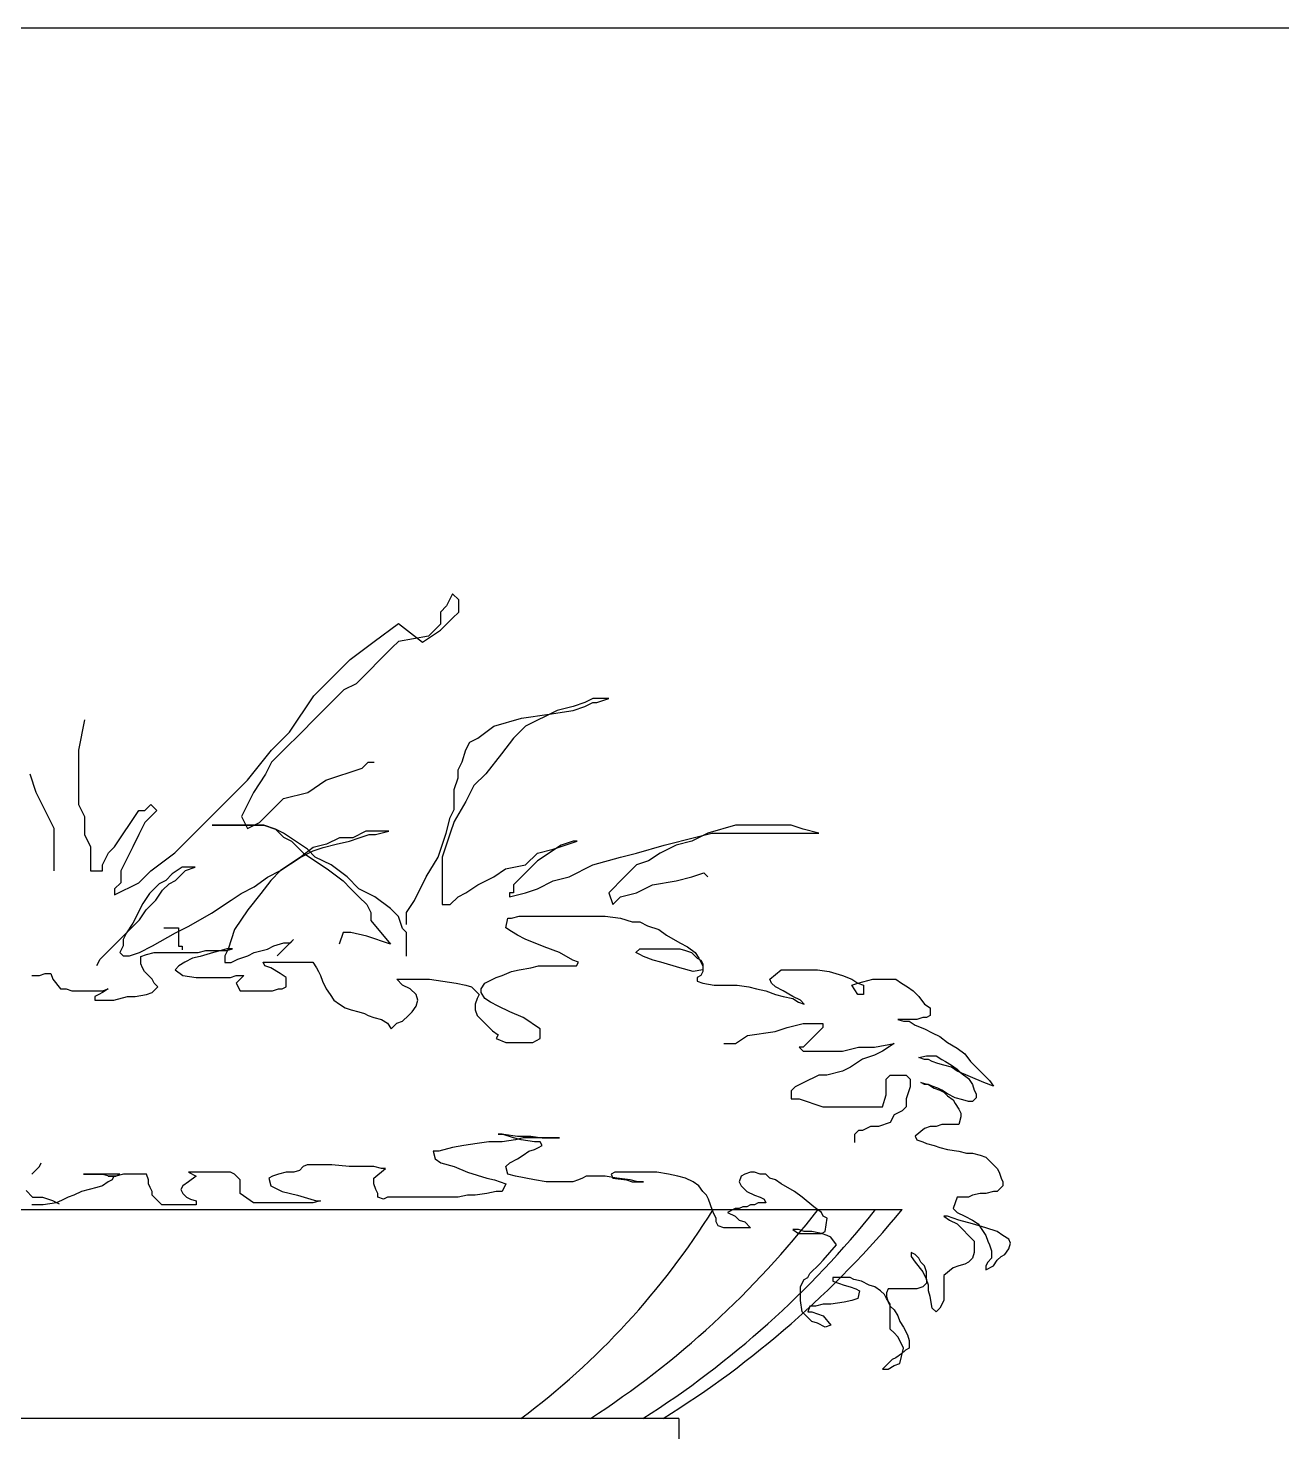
# Model space of a CAD drawing. Header units: millimetres. Extents: x 0 to 25200, y 0 to 17820.
# Drawn here: x 21456.7 to 21807.4, y 9597.4 to 9990 of the extents above; entities that cross this region are included whole.
import ezdxf

# ---------------------------------------------------------------- set-up
doc = ezdxf.new("R2010")
doc.units = ezdxf.units.MM
doc.header["$LTSCALE"] = 100
doc.header["$MEASUREMENT"] = 0
doc.layers.add('CO-TREE', color=251, linetype='Continuous')
doc.layers.add('TB-FORM', color=7, linetype='Continuous')

# ---------------------------------------------------------------- blocks, each defined once
blk = doc.blocks.new('T-315')
at = {"layer": 'CO-TREE'}
for p, q in [((85.05, 518.83), (83.36, 517.14)), ((86.74, 522.21), (85.05, 518.83)), ((88.43, 520.52), (86.74, 522.21)), ((88.43, 517.14), (88.43, 520.52)), ((83.36, 517.14), (83.36, 513.77)), ((83.36, 512.08), (86.74, 515.46)), ((86.74, 515.46), (88.43, 517.14)), ((64.79, 508.88), (71.55, 513.94)), ((71.55, 513.94), (78.3, 508.71)), ((78.3, 508.71), (83.36, 512.08)), ((81.68, 512.08), (79.99, 510.39)), ((83.36, 513.77), (81.68, 512.08)), ((58.04, 503.82), (64.79, 508.88)), ((69.86, 507.19), (66.48, 503.82)), ((71.55, 508.88), (69.86, 507.19)), ((79.99, 510.39), (71.55, 508.88)), ((52.97, 498.75), (58.04, 503.82)), ((66.48, 503.82), (63.1, 500.44)), ((47.91, 493.69), (52.97, 498.75)), ((63.1, 500.44), (59.73, 497.07)), ((56.35, 495.38), (51.28, 490.31)), ((59.73, 497.07), (56.35, 495.38)), ((41.15, 483.56), (47.91, 493.69)), ((123.75, 491.85), (120.42, 490.74)), ((125.96, 492.96), (123.75, 491.85)), ((123.75, 490.74), (125.96, 491.85)), ((130.4, 492.96), (125.96, 492.96)), ((125.96, 491.85), (127.07, 491.85)), ((127.07, 491.85), (130.4, 492.96)), ((-16.25, 486.94), (-17.94, 478.5)), ((47.91, 486.94), (44.53, 483.56)), ((51.28, 490.31), (47.91, 486.94)), ((98.23, 485.2), (106, 487.42)), ((106, 487.42), (113.76, 488.53)), ((115.98, 489.63), (107.11, 485.2)), ((113.76, 488.53), (120.42, 489.63)), ((120.42, 490.74), (115.98, 489.63)), ((120.42, 489.63), (123.75, 490.74)), ((36.09, 478.5), (41.15, 483.56)), ((44.53, 483.56), (39.46, 478.5)), ((93.8, 481.87), (98.23, 485.2)), ((107.11, 485.2), (103.78, 481.87)), ((90.47, 478.55), (91.58, 480.76)), ((91.58, 480.76), (93.8, 481.87)), ((103.78, 481.87), (100.45, 477.44)), ((-17.94, 478.5), (-17.94, 463.31)), ((29.33, 470.06), (36.09, 478.5)), ((36.09, 475.12), (34.4, 471.75)), ((39.46, 478.5), (36.09, 475.12)), ((61.41, 473.44), (63.1, 475.12)), ((63.1, 475.12), (64.79, 475.12)), ((88.25, 473), (89.36, 475.22)), ((89.36, 475.22), (90.47, 478.55)), ((100.45, 477.44), (96.02, 471.89)), ((-29.76, 466.69), (-31.45, 471.75)), ((34.4, 471.75), (31.02, 466.69)), ((51.28, 470.06), (61.41, 473.44)), ((88.25, 470.79), (88.25, 473)), ((96.02, 471.89), (92.69, 468.57)), ((24.27, 465), (29.33, 470.06)), ((46.22, 466.69), (51.28, 470.06)), ((87.14, 467.46), (88.25, 470.79)), ((87.14, 461.92), (87.14, 467.46)), ((92.69, 468.57), (90.47, 464.13)), ((-28.07, 463.31), (-29.76, 466.69)), ((15.83, 456.56), (24.27, 465)), ((31.02, 466.69), (29.33, 463.31)), ((36.09, 461.62), (39.46, 465)), ((39.46, 465), (46.22, 466.69)), ((90.47, 464.13), (87.14, 458.59)), ((-24.7, 456.56), (-28.07, 463.31)), ((-17.94, 463.31), (-16.25, 459.94)), ((-16.25, 459.94), (-16.25, 454.87)), ((-7.81, 451.5), (-1.06, 461.62)), ((-1.06, 461.62), (0.63, 461.62)), ((0.63, 461.62), (2.32, 463.31)), ((4.01, 461.62), (0.63, 458.25)), ((2.32, 463.31), (4.01, 461.62)), ((29.33, 463.31), (27.65, 459.94)), ((27.65, 459.94), (29.33, 456.56)), ((32.71, 458.25), (36.09, 461.62)), ((84.92, 455.26), (86.03, 459.7)), ((86.03, 459.7), (87.14, 461.92)), ((-24.7, 444.75), (-24.7, 456.56)), ((0.63, 458.25), (-1.06, 454.87)), ((9.07, 449.81), (15.83, 456.56)), ((33.9, 457.48), (19.48, 457.48)), ((19.48, 457.48), (33.9, 457.48)), ((29.33, 456.56), (32.71, 458.25)), ((37.23, 456.37), (33.9, 457.48)), ((33.9, 457.48), (37.23, 456.37)), ((39.45, 455.26), (37.23, 456.37)), ((37.23, 456.37), (39.45, 454.15)), ((62.45, 455.83), (58.78, 453.99)), ((68.87, 455.83), (62.45, 455.83)), ((65.2, 454.91), (68.87, 455.83)), ((87.14, 458.59), (86.03, 455.26)), ((165.9, 457.48), (158.13, 455.26)), ((181.42, 457.48), (165.9, 457.48)), ((184.75, 456.37), (181.42, 457.48)), ((189.19, 455.26), (184.75, 456.37)), ((-16.25, 454.87), (-14.57, 451.5)), ((-1.06, 454.87), (-2.75, 451.5)), ((42.77, 453.05), (39.45, 455.26)), ((39.45, 454.15), (41.67, 453.05)), ((41.67, 453.05), (44.99, 449.72)), ((46.1, 450.83), (42.77, 453.05)), ((51.44, 452.16), (47.77, 451.24)), ((50.52, 451.24), (54.19, 452.16)), ((55.11, 453.99), (51.44, 452.16)), ((54.19, 452.16), (57.86, 453.08)), ((58.78, 453.99), (55.11, 453.99)), ((57.86, 453.08), (60.61, 453.99)), ((60.61, 453.99), (63.37, 454.91)), ((63.37, 454.91), (65.2, 454.91)), ((82.71, 448.61), (83.81, 451.94)), ((83.81, 451.94), (84.92, 455.26)), ((84.92, 451.94), (83.81, 448.61)), ((86.03, 455.26), (84.92, 451.94)), ((117.09, 451.94), (110.44, 447.5)), ((114.87, 450.83), (121.53, 453.05)), ((120.42, 453.05), (117.09, 451.94)), ((121.53, 453.05), (120.42, 453.05)), ((138.17, 449.72), (145.93, 451.94)), ((149.26, 451.94), (144.82, 449.72)), ((145.93, 451.94), (154.8, 454.15)), ((153.69, 453.05), (149.26, 451.94)), ((158.13, 455.26), (153.69, 453.05)), ((154.8, 454.15), (159.24, 455.26)), ((159.24, 455.26), (189.19, 455.26)), ((-14.57, 451.5), (-14.57, 444.75)), ((-11.19, 446.43), (-9.5, 449.81)), ((-9.5, 449.81), (-7.81, 451.5)), ((-2.75, 451.5), (-6.12, 444.75)), ((2.32, 444.75), (9.07, 449.81)), ((41.35, 446.66), (44.1, 448.49)), ((44.1, 448.49), (41.35, 446.66)), ((47.77, 451.24), (44.1, 448.49)), ((44.1, 448.49), (47.77, 450.32)), ((44.99, 449.72), (51.65, 445.28)), ((48.32, 448.61), (46.1, 450.83)), ((47.77, 450.32), (50.52, 451.24)), ((52.76, 446.39), (48.32, 448.61)), ((79.38, 443.07), (82.71, 448.61)), ((83.81, 448.61), (83.81, 435.31)), ((107.11, 446.39), (110.44, 449.72)), ((110.44, 449.72), (114.87, 450.83)), ((125.96, 446.39), (133.73, 448.61)), ((133.73, 448.61), (138.17, 449.72)), ((144.82, 449.72), (141.49, 447.5)), ((-14.57, 444.75), (-11.19, 444.75)), ((-11.19, 444.75), (-11.19, 446.43)), ((-6.12, 444.75), (-6.12, 441.37)), ((-1.06, 441.37), (2.32, 444.75)), ((8.32, 443.9), (6.48, 442.07)), ((11.07, 445.74), (8.32, 443.9)), ((10.15, 442.99), (11.99, 444.82)), ((14.74, 445.74), (11.07, 445.74)), ((11.99, 444.82), (14.74, 445.74)), ((34.93, 442.99), (38.6, 444.82)), ((38.6, 444.82), (35.84, 442.07)), ((38.6, 444.82), (41.35, 446.66)), ((41.35, 446.66), (38.6, 444.82)), ((51.65, 445.28), (56.08, 441.96)), ((57.19, 443.07), (52.76, 446.39)), ((98.23, 443.07), (101.56, 445.28)), ((101.56, 445.28), (107.11, 446.39)), ((110.44, 447.5), (106, 443.07)), ((119.31, 443.07), (125.96, 446.39)), ((135.95, 444.18), (133.73, 441.96)), ((138.17, 446.39), (135.95, 444.18)), ((141.49, 447.5), (138.17, 446.39)), ((153.69, 443.07), (157.02, 444.18)), ((157.02, 444.18), (158.13, 443.07)), ((-7.81, 437.99), (-1.06, 441.37)), ((-6.12, 441.37), (-7.81, 439.68)), ((4.65, 441.15), (1.9, 438.4)), ((6.48, 442.07), (4.65, 441.15)), ((5.57, 439.32), (7.4, 441.15)), ((7.4, 441.15), (9.24, 442.07)), ((9.24, 442.07), (10.15, 442.99)), ((27.59, 438.4), (31.26, 440.24)), ((31.26, 440.24), (34.93, 442.99)), ((35.84, 442.07), (33.09, 438.4)), ((56.08, 441.96), (58.3, 439.74)), ((60.52, 439.74), (57.19, 443.07)), ((76.05, 436.41), (79.38, 443.07)), ((90.47, 438.63), (93.8, 440.85)), ((93.8, 440.85), (98.23, 443.07)), ((106, 443.07), (103.78, 440.85)), ((103.78, 440.85), (103.78, 438.63)), ((110.44, 439.74), (114.87, 441.96)), ((114.87, 441.96), (119.31, 443.07)), ((133.73, 441.96), (131.51, 439.74)), ((138.17, 438.63), (142.6, 440.85)), ((142.6, 440.85), (149.26, 441.96)), ((149.26, 441.96), (153.69, 443.07)), ((-7.81, 439.68), (-7.81, 437.99)), ((1.9, 438.4), (0.06, 435.65)), ((0.98, 433.82), (3.73, 436.57)), ((3.73, 436.57), (5.57, 439.32)), ((19.33, 432.9), (24.83, 436.57)), ((24.83, 436.57), (27.59, 438.4)), ((33.09, 438.4), (29.42, 433.82)), ((58.3, 439.74), (60.52, 437.52)), ((64.96, 437.52), (60.52, 439.74)), ((60.52, 437.52), (62.74, 435.31)), ((69.4, 434.2), (64.96, 437.52)), ((73.83, 433.09), (76.05, 436.41)), ((86.03, 435.31), (88.25, 437.52)), ((88.25, 437.52), (90.47, 438.63)), ((103.78, 438.63), (102.67, 438.63)), ((102.67, 438.63), (102.67, 437.52)), ((102.67, 437.52), (107.11, 438.63)), ((107.11, 438.63), (110.44, 439.74)), ((131.51, 439.74), (130.4, 438.63)), ((130.4, 438.63), (131.51, 435.31)), ((131.51, 435.31), (133.73, 437.52)), ((133.73, 437.52), (138.17, 438.63)), ((0.06, 435.65), (-2.69, 430.15)), ((-0.85, 431.07), (0.98, 433.82)), ((12.91, 429.23), (19.33, 432.9)), ((29.42, 433.82), (25.75, 428.31)), ((62.74, 435.31), (63.85, 433.09)), ((63.85, 433.09), (63.85, 430.87)), ((71.61, 431.98), (69.4, 434.2)), ((72.72, 428.65), (71.61, 431.98)), ((73.83, 429.76), (73.83, 433.09)), ((83.81, 435.31), (86.03, 435.31)), ((103.24, 431.52), (105.38, 432.06)), ((105.38, 432.06), (129.45, 432.06)), ((129.45, 432.06), (133.73, 431.52)), ((-10.95, 420.98), (-0.85, 431.07)), ((-2.69, 430.15), (-4.52, 427.4)), ((5.94, 428.83), (10.04, 428.83)), ((9.24, 427.4), (12.91, 429.23)), ((10.04, 428.83), (10.04, 423.7)), ((25.75, 428.31), (23.92, 422.81)), ((63.85, 430.87), (69.4, 424.22)), ((73.83, 427.54), (72.72, 428.65)), ((101.64, 428.85), (102.17, 431.52)), ((103.24, 427.78), (101.64, 428.85)), ((102.17, 431.52), (103.24, 431.52)), ((133.73, 431.52), (136.93, 430.45)), ((136.93, 430.45), (139.07, 430.45)), ((139.07, 430.45), (141.21, 429.39)), ((141.21, 429.39), (144.42, 428.32)), ((144.42, 428.32), (146.56, 426.71)), ((-4.52, 427.4), (-5.44, 425.56)), ((-5.44, 425.56), (-5.44, 423.73)), ((2.82, 423.73), (9.24, 427.4)), ((36.76, 423.73), (39.51, 424.65)), ((42.27, 425.56), (37.68, 420.98)), ((39.51, 424.65), (41.35, 424.65)), ((41.35, 424.65), (42.27, 425.56)), ((56.08, 427.54), (54.98, 424.22)), ((58.3, 427.54), (56.08, 427.54)), ((62.74, 426.44), (58.3, 427.54)), ((69.4, 424.22), (62.74, 426.44)), ((73.83, 420.89), (73.83, 427.54)), ((104.85, 426.71), (103.24, 427.78)), ((106.99, 425.64), (104.85, 426.71)), ((112.33, 423.51), (106.99, 425.64)), ((146.56, 426.71), (150.3, 424.57)), ((150.3, 424.57), (152.44, 423.51)), ((-11.86, 420.06), (-10.95, 420.98)), ((-5.44, 423.73), (-6.36, 421.9)), ((-6.36, 421.9), (-5.44, 420.98)), ((-5.44, 420.98), (-3.61, 420.98)), ((-3.61, 420.98), (-0.85, 421.9)), ((-0.85, 421.9), (2.82, 423.73)), ((-0.51, 420.83), (1.1, 421.37)), ((-0.51, 418.69), (-0.51, 420.83)), ((1.1, 421.37), (3.24, 421.9)), ((3.24, 421.9), (15.54, 421.9)), ((10.04, 423.7), (11.07, 423.7)), ((11.07, 423.7), (11.07, 422.68)), ((13.93, 420.3), (11.79, 419.23)), ((16.07, 420.83), (13.93, 420.3)), ((15.54, 421.9), (17.68, 422.44)), ((19.81, 421.9), (16.07, 420.83)), ((17.68, 422.44), (23.56, 422.44)), ((21.95, 422.44), (19.81, 421.9)), ((23.56, 422.97), (21.95, 422.44)), ((23.92, 422.81), (23, 420.98)), ((23, 420.98), (23, 419.14)), ((23.56, 422.44), (25.16, 422.97)), ((25.16, 422.97), (23.56, 422.97)), ((26.67, 420.06), (29.42, 420.98)), ((29.42, 420.98), (31.26, 421.9)), ((31.26, 421.9), (34.93, 422.81)), ((34.93, 422.81), (36.76, 423.73)), ((116.61, 421.9), (112.33, 423.51)), ((120.36, 419.76), (116.61, 421.9)), ((138, 421.9), (139.07, 422.97)), ((139.07, 421.37), (138, 421.9)), ((139.07, 422.97), (150.3, 422.97)), ((140.14, 420.83), (139.07, 421.37)), ((142.82, 419.76), (140.14, 420.83)), ((150.3, 422.97), (151.91, 422.44)), ((151.91, 422.44), (153.51, 421.9)), ((152.44, 423.51), (154.58, 421.9)), ((153.51, 421.9), (155.12, 420.3)), ((154.58, 421.9), (155.65, 420.3)), ((155.12, 420.3), (156.19, 419.76)), ((155.65, 420.3), (156.19, 419.23)), ((-12.78, 418.23), (-11.86, 420.06)), ((0.03, 417.62), (-0.51, 418.69)), ((0.56, 416.56), (0.03, 417.62)), ((1.63, 415.49), (0.56, 416.56)), ((10.19, 418.16), (9.12, 417.09)), ((9.12, 417.09), (11.26, 415.49)), ((11.79, 419.23), (10.19, 418.16)), ((23, 419.14), (24.83, 419.14)), ((24.83, 419.14), (26.67, 420.06)), ((34.25, 418.16), (33.72, 419.23)), ((33.72, 419.23), (47.62, 419.23)), ((35.86, 417.62), (34.25, 418.16)), ((38.53, 416.02), (35.86, 417.62)), ((47.62, 419.23), (48.69, 417.62)), ((48.69, 417.62), (49.23, 416.56)), ((49.23, 416.56), (49.76, 415.49)), ((100.57, 415.49), (103.24, 416.56)), ((103.24, 416.56), (105.38, 417.09)), ((105.38, 417.09), (108.59, 417.62)), ((108.59, 417.62), (110.73, 418.16)), ((110.73, 418.16), (121.43, 418.16)), ((121.96, 419.23), (120.36, 419.76)), ((121.43, 418.16), (121.96, 419.23)), ((144.96, 419.23), (142.82, 419.76)), ((150.3, 417.62), (144.96, 419.23)), ((154.05, 416.56), (150.3, 417.62)), ((156.72, 417.09), (154.05, 416.56)), ((156.19, 419.76), (156.72, 418.69)), ((156.19, 419.23), (156.72, 418.16)), ((156.72, 416.56), (156.19, 415.49)), ((156.72, 418.69), (156.72, 416.56)), ((156.72, 418.16), (156.72, 417.09)), ((175.44, 414.42), (178.65, 417.09)), ((178.65, 417.09), (188.81, 417.09)), ((188.81, 417.09), (192.02, 416.56)), ((192.02, 416.56), (195.76, 415.49)), ((-30.99, 415.49), (-28.85, 415.49)), ((-28.85, 415.49), (-27.25, 416.02)), ((-27.25, 416.02), (-25.64, 416.02)), ((-25.64, 416.02), (-25.11, 414.42)), ((-25.11, 414.42), (-22.97, 411.74)), ((2.7, 414.42), (1.63, 415.49)), ((3.24, 413.35), (2.7, 414.42)), ((2.7, 410.68), (4.31, 412.28)), ((4.31, 412.28), (3.24, 413.35)), ((11.26, 415.49), (15, 414.95)), ((15, 414.95), (24.63, 414.95)), ((24.63, 414.95), (26.23, 415.49)), ((26.23, 415.49), (28.37, 415.49)), ((28.37, 415.49), (26.23, 413.35)), ((26.23, 413.35), (27.3, 411.21)), ((40.14, 414.95), (38.53, 416.02)), ((39.07, 411.74), (40.14, 412.28)), ((40.14, 412.28), (40.14, 414.95)), ((49.76, 415.49), (50.3, 413.88)), ((50.3, 413.88), (51.37, 411.74)), ((71.15, 414.42), (80.25, 414.42)), ((72.76, 412.81), (71.15, 414.42)), ((74.9, 411.74), (72.76, 412.81)), ((80.25, 414.42), (87.73, 413.35)), ((87.73, 413.35), (90.41, 412.81)), ((90.41, 412.81), (92.01, 412.28)), ((92.01, 412.28), (94.15, 410.14)), ((94.69, 411.74), (95.76, 413.35)), ((95.76, 413.35), (96.83, 413.88)), ((96.83, 413.88), (98.96, 414.95)), ((98.96, 414.95), (100.57, 415.49)), ((156.19, 415.49), (155.12, 414.95)), ((155.12, 414.95), (155.12, 413.88)), ((155.12, 413.88), (156.72, 413.35)), ((156.72, 413.35), (159.93, 412.81)), ((159.93, 412.81), (166.35, 412.81)), ((166.35, 412.81), (169.56, 412.28)), ((169.56, 412.28), (171.7, 411.74)), ((175.97, 413.35), (175.44, 414.42)), ((177.04, 412.28), (175.97, 413.35)), ((179.18, 411.21), (177.04, 412.28)), ((195.76, 415.49), (198.44, 414.42)), ((198.44, 414.42), (200.04, 413.35)), ((198.44, 412.81), (200.04, 413.35)), ((200.04, 410.14), (198.44, 412.81)), ((200.04, 413.35), (204.32, 414.42)), ((200.04, 413.35), (201.64, 412.81)), ((201.64, 412.81), (201.64, 410.14)), ((204.32, 414.42), (210.74, 414.42)), ((210.74, 414.42), (212.34, 413.35)), ((212.34, 413.35), (213.95, 412.28)), ((213.95, 412.28), (215.55, 411.21)), ((-22.97, 411.74), (-21.36, 411.74)), ((-21.36, 411.74), (-19.76, 411.21)), ((-19.76, 411.21), (-11.2, 411.21)), ((-12.27, 410.14), (-13.34, 409.61)), ((-13.34, 409.61), (-13.34, 408.54)), ((-13.34, 408.54), (-7.99, 408.54)), ((-11.2, 410.68), (-12.27, 410.14)), ((-11.2, 411.21), (-9.6, 411.74)), ((-9.6, 411.74), (-11.2, 410.68)), ((-7.99, 408.54), (-4.25, 409.61)), ((-4.25, 409.61), (-2.11, 409.61)), ((-2.11, 409.61), (1.1, 410.14)), ((1.1, 410.14), (2.7, 410.68)), ((27.3, 411.21), (36.39, 411.21)), ((36.39, 411.21), (38, 411.74)), ((38, 411.74), (39.07, 411.74)), ((51.37, 411.74), (52.44, 410.14)), ((52.44, 410.14), (53.51, 408.54)), ((53.51, 408.54), (55.11, 407.47)), ((76.5, 410.14), (74.9, 411.74)), ((77.04, 408.54), (76.5, 410.14)), ((76.5, 406.93), (77.04, 408.54)), ((93.62, 409.07), (93.08, 407.47)), ((94.15, 410.14), (93.62, 409.07)), ((94.69, 410.68), (94.69, 411.74)), ((95.76, 409.07), (94.69, 410.68)), ((97.36, 408), (95.76, 409.07)), ((171.7, 411.74), (174.37, 411.21)), ((174.37, 411.21), (177.04, 410.14)), ((177.04, 410.14), (179.18, 409.61)), ((181.86, 409.61), (179.18, 411.21)), ((179.18, 409.61), (181.86, 409.07)), ((184, 408.54), (181.86, 409.61)), ((181.86, 409.07), (183.46, 408)), ((185.07, 407.47), (184, 408.54)), ((201.64, 410.14), (200.04, 410.14)), ((215.55, 411.21), (217.15, 409.61)), ((217.15, 409.61), (218.76, 407.47)), ((55.11, 407.47), (56.72, 406.4)), ((56.72, 406.4), (58.32, 405.86)), ((58.32, 405.86), (60.46, 405.33)), ((60.46, 405.33), (62.06, 404.8)), ((62.06, 404.8), (63.13, 404.26)), ((74.36, 404.26), (75.43, 405.33)), ((75.43, 405.33), (76.5, 406.93)), ((93.08, 407.47), (93.08, 405.86)), ((93.08, 405.86), (93.62, 404.26)), ((99.5, 406.93), (97.36, 408)), ((102.71, 405.33), (99.5, 406.93)), ((106.45, 403.73), (102.71, 405.33)), ((183.46, 408), (185.07, 407.47)), ((218.76, 407.47), (220.36, 406.4)), ((220.36, 406.4), (220.36, 404.26)), ((63.13, 404.26), (64.74, 403.73)), ((64.74, 403.73), (66.88, 403.19)), ((66.88, 403.19), (68.48, 402.12)), ((68.48, 402.12), (69.55, 400.52)), ((69.55, 400.52), (71.15, 402.12)), ((71.15, 402.12), (72.76, 402.66)), ((72.76, 402.66), (74.36, 404.26)), ((93.62, 404.26), (97.89, 399.98)), ((108.06, 402.66), (106.45, 403.73)), ((109.66, 401.59), (108.06, 402.66)), ((111.26, 400.52), (109.66, 401.59)), ((111.26, 397.85), (111.26, 400.52)), ((176.99, 399.83), (180.32, 400.93)), ((180.32, 400.93), (184.75, 402.04)), ((184.75, 402.04), (190.3, 402.04)), ((190.3, 400.93), (184.75, 395.39)), ((190.3, 402.04), (190.3, 400.93)), ((216.62, 403.19), (211.27, 403.19)), ((211.27, 403.19), (212.88, 402.66)), ((212.88, 402.66), (214.48, 402.66)), ((214.48, 402.66), (216.08, 401.59)), ((216.08, 401.59), (218.76, 400.52)), ((218.22, 403.73), (216.62, 403.19)), ((219.29, 403.73), (218.22, 403.73)), ((218.76, 400.52), (220.9, 399.45)), ((220.36, 404.26), (219.29, 403.73)), ((97.89, 399.98), (99.5, 398.91)), ((99.5, 398.91), (98.96, 397.85)), ((98.96, 397.85), (101.64, 396.78)), ((101.64, 396.78), (109.13, 396.78)), ((109.13, 396.78), (110.2, 397.31)), ((110.2, 397.31), (111.26, 397.85)), ((165.9, 396.5), (169.22, 398.72)), ((169.22, 398.72), (176.99, 399.83)), ((220.9, 399.45), (223.04, 398.38)), ((223.04, 398.38), (225.18, 396.78)), ((225.18, 396.78), (227.85, 395.17)), ((162.57, 396.5), (165.9, 396.5)), ((184.75, 395.39), (183.64, 395.39)), ((183.64, 395.39), (184.75, 394.28)), ((184.75, 394.28), (195.84, 394.28)), ((195.84, 394.28), (200.28, 395.39)), ((200.28, 395.39), (204.72, 395.39)), ((204.72, 393.17), (201.39, 392.06)), ((204.72, 395.39), (210.26, 396.5)), ((206.94, 394.28), (204.72, 393.17)), ((210.26, 396.5), (206.94, 394.28)), ((217.15, 392.5), (219.29, 393.03)), ((219.29, 393.03), (221.97, 393.03)), ((221.97, 393.03), (223.57, 391.97)), ((227.85, 395.17), (229.99, 393.57)), ((229.99, 393.57), (231.59, 391.43)), ((195.84, 388.74), (191.41, 387.63)), ((198.06, 389.85), (195.84, 388.74)), ((201.39, 392.06), (198.06, 389.85)), ((218.76, 391.97), (217.15, 392.5)), ((219.83, 391.97), (218.76, 391.97)), ((220.9, 391.43), (219.83, 391.97)), ((222.5, 390.9), (220.9, 391.43)), ((224.11, 390.36), (222.5, 390.9)), ((223.57, 391.97), (224.64, 391.43)), ((226.25, 389.83), (224.11, 390.36)), ((224.64, 391.43), (226.25, 390.36)), ((226.25, 390.36), (227.85, 389.29)), ((227.85, 388.76), (226.25, 389.83)), ((227.85, 389.29), (228.92, 388.22)), ((231.59, 387.15), (227.85, 388.76)), ((231.59, 391.43), (233.2, 389.83)), ((233.2, 389.83), (234.8, 388.22)), ((184.75, 385.41), (182.53, 384.3)), ((189.19, 387.63), (184.75, 385.41)), ((191.41, 387.63), (189.19, 387.63)), ((208.05, 386.52), (209.15, 387.63)), ((208.05, 382.09), (208.05, 386.52)), ((209.15, 387.63), (213.59, 387.63)), ((213.59, 387.63), (214.7, 386.52)), ((214.7, 386.52), (214.7, 384.3)), ((218.76, 385.02), (217.69, 385.55)), ((217.69, 385.55), (219.83, 385.02)), ((219.83, 385.02), (218.76, 385.02)), ((220.9, 384.48), (219.83, 385.02)), ((219.83, 385.02), (221.43, 383.95)), ((228.92, 388.22), (231.06, 386.62)), ((231.06, 386.62), (232.13, 385.02)), ((235.34, 385.55), (231.59, 387.15)), ((232.13, 385.02), (232.66, 383.41)), ((234.8, 388.22), (235.87, 387.15)), ((238.01, 384.48), (235.34, 385.55)), ((235.87, 387.15), (236.94, 386.08)), ((236.94, 386.08), (238.01, 384.48)), ((182.53, 384.3), (181.42, 383.19)), ((181.42, 383.19), (181.42, 380.98)), ((181.42, 380.98), (183.64, 380.98)), ((183.64, 380.98), (190.3, 378.76)), ((206.94, 378.76), (208.05, 382.09)), ((214.7, 384.3), (213.59, 380.98)), ((213.59, 380.98), (213.59, 378.76)), ((222.5, 383.95), (220.9, 384.48)), ((221.43, 383.95), (223.04, 383.41)), ((223.57, 383.41), (222.5, 383.95)), ((223.04, 383.41), (224.11, 382.88)), ((225.18, 382.34), (223.57, 383.41)), ((224.11, 382.88), (225.18, 381.81)), ((227.32, 381.27), (225.18, 382.34)), ((225.18, 381.81), (226.78, 380.74)), ((229.45, 380.74), (227.32, 381.27)), ((233.2, 381.27), (232.13, 380.2)), ((232.66, 383.41), (233.2, 382.34)), ((233.2, 382.34), (233.2, 381.27)), ((190.3, 378.76), (206.94, 378.76)), ((212.48, 377.65), (210.26, 376.54)), ((213.59, 378.76), (212.48, 377.65)), ((226.78, 380.74), (227.32, 379.67)), ((227.32, 379.67), (228.38, 378.07)), ((228.38, 378.07), (228.92, 377)), ((228.92, 377), (228.92, 375.93)), ((231.06, 380.2), (229.45, 380.74)), ((232.13, 380.2), (231.06, 380.2)), ((203.61, 373.22), (201.39, 372.11)), ((205.83, 373.22), (203.61, 373.22)), ((209.15, 374.32), (205.83, 373.22)), ((210.26, 376.54), (209.15, 374.32)), ((220.36, 373.26), (218.76, 372.72)), ((221.97, 373.26), (220.36, 373.26)), ((223.57, 373.79), (221.97, 373.26)), ((228.38, 373.79), (223.57, 373.79)), ((228.92, 375.93), (228.38, 373.79)), ((100.57, 371.12), (99.5, 371.12)), ((99.5, 371.12), (101.1, 371.12)), ((103.78, 370.05), (100.57, 371.12)), ((104.31, 369.51), (100.57, 368.98)), ((101.1, 371.12), (104.85, 370.58)), ((105.92, 369.51), (103.78, 370.05)), ((106.45, 370.05), (104.31, 369.51)), ((104.85, 370.58), (108.59, 370.58)), ((109.66, 368.98), (105.92, 369.51)), ((116.61, 370.05), (106.45, 370.05)), ((108.59, 370.58), (111.8, 370.05)), ((111.8, 370.05), (116.61, 370.05)), ((200.28, 372.11), (199.17, 371)), ((199.17, 371), (199.17, 368.78)), ((201.39, 372.11), (200.28, 372.11)), ((218.76, 372.72), (216.08, 370.58)), ((216.08, 370.58), (216.62, 369.51)), ((216.62, 369.51), (218.22, 368.98)), ((82.92, 366.31), (81.32, 366.31)), ((81.32, 366.31), (81.85, 364.17)), ((86.66, 367.37), (82.92, 366.31)), ((89.87, 367.91), (86.66, 367.37)), ((93.62, 368.44), (89.87, 367.91)), ((96.83, 368.98), (93.62, 368.44)), ((100.57, 368.98), (96.83, 368.98)), ((104.85, 364.17), (106.45, 365.24)), ((106.45, 365.24), (108.06, 366.31)), ((108.06, 366.31), (109.66, 366.84)), ((111.26, 368.98), (109.66, 368.98)), ((109.66, 366.84), (110.73, 367.37)), ((110.73, 367.37), (111.8, 367.91)), ((111.8, 367.91), (111.26, 368.98)), ((218.22, 368.98), (219.29, 368.44)), ((219.29, 368.44), (221.43, 367.91)), ((221.43, 367.91), (223.04, 367.37)), ((223.04, 367.37), (225.18, 366.84)), ((225.18, 366.84), (228.38, 366.31)), ((228.38, 366.31), (230.52, 365.77)), ((230.52, 365.77), (232.13, 365.77)), ((232.13, 365.77), (234.27, 365.24)), ((234.27, 365.24), (235.87, 364.7)), ((-29.92, 360.96), (-28.85, 362.03)), ((-28.85, 362.03), (-28.32, 363.1)), ((44.95, 362.03), (43.88, 360.96)), ((46.02, 362.56), (44.95, 362.03)), ((52.97, 362.56), (46.02, 362.56)), ((57.79, 362.03), (52.97, 362.56)), ((64.74, 362.03), (57.79, 362.03)), ((66.88, 361.49), (64.74, 362.03)), ((64.74, 358.82), (67.95, 361.49)), ((67.95, 361.49), (66.88, 361.49)), ((81.85, 364.17), (83.46, 363.1)), ((83.46, 363.1), (87.2, 362.03)), ((87.2, 362.03), (90.94, 360.43)), ((101.64, 362.03), (102.71, 363.1)), ((102.17, 359.89), (101.64, 362.03)), ((102.71, 363.1), (104.85, 364.17)), ((235.87, 364.7), (239.08, 361.49)), ((239.08, 361.49), (239.62, 360.43)), ((-30.99, 359.89), (-29.92, 360.96)), ((-6.39, 359.89), (-16.55, 359.89)), ((-16.55, 359.89), (-11.2, 359.89)), ((-11.2, 359.89), (-9.06, 359.36)), ((-9.6, 357.75), (-11.2, 356.68)), ((-7.46, 359.36), (-9.6, 359.36)), ((-9.6, 359.36), (-7.46, 359.36)), ((-8.53, 358.29), (-9.6, 357.75)), ((-9.06, 359.36), (-7.99, 359.36)), ((-7.99, 359.36), (-8.53, 358.29)), ((-5.32, 359.89), (-7.46, 359.36)), ((-7.46, 359.36), (-6.39, 359.89)), ((1.1, 359.89), (-5.32, 359.89)), ((1.63, 358.29), (1.1, 359.89)), ((1.63, 357.22), (1.63, 358.29)), ((12.86, 357.75), (11.26, 356.68)), ((24.63, 360.43), (12.86, 360.43)), ((12.86, 360.43), (15, 359.36)), ((15, 359.36), (12.86, 357.75)), ((25.7, 359.89), (24.63, 360.43)), ((27.3, 358.29), (25.7, 359.89)), ((27.3, 354.54), (27.3, 358.29)), ((36.39, 359.36), (35.32, 358.82)), ((35.32, 358.82), (35.86, 356.68)), ((38, 359.89), (36.39, 359.36)), ((40.14, 360.43), (38, 359.89)), ((42.28, 360.43), (40.14, 360.43)), ((43.88, 360.96), (42.28, 360.43)), ((64.74, 357.22), (64.74, 358.82)), ((90.94, 360.43), (96.29, 358.82)), ((96.29, 358.82), (98.43, 358.29)), ((98.43, 358.29), (100.03, 357.75)), ((100.03, 357.75), (101.64, 357.22)), ((104.31, 359.36), (102.17, 359.89)), ((109.66, 358.29), (104.31, 359.36)), ((112.87, 357.75), (109.66, 358.29)), ((120.36, 357.75), (112.87, 357.75)), ((121.96, 358.29), (120.36, 357.75)), ((123.03, 358.82), (121.96, 358.29)), ((124.1, 359.36), (123.03, 358.82)), ((129.45, 359.36), (124.1, 359.36)), ((132.66, 358.82), (129.45, 359.36)), ((132.12, 360.43), (131.05, 359.89)), ((131.05, 359.89), (131.59, 358.82)), ((131.59, 358.82), (135.33, 358.29)), ((143.89, 360.43), (132.12, 360.43)), ((136.4, 358.29), (132.66, 358.82)), ((135.33, 358.29), (136.93, 357.75)), ((138.54, 357.75), (136.4, 358.29)), ((136.93, 357.75), (140.14, 357.75)), ((140.14, 357.75), (138.54, 357.75)), ((147.1, 359.89), (143.89, 360.43)), ((149.77, 359.36), (147.1, 359.89)), ((151.91, 358.82), (149.77, 359.36)), ((154.05, 357.75), (151.91, 358.82)), ((155.65, 356.68), (154.05, 357.75)), ((167.42, 359.36), (166.88, 357.75)), ((166.88, 357.75), (167.42, 356.68)), ((168.49, 359.89), (167.42, 359.36)), ((170.09, 360.43), (168.49, 359.89)), ((171.16, 360.43), (170.09, 360.43)), ((172.77, 359.89), (171.16, 360.43)), ((174.37, 359.89), (172.77, 359.89)), ((175.44, 358.82), (174.37, 359.89)), ((177.04, 358.29), (175.44, 358.82)), ((178.65, 357.22), (177.04, 358.29)), ((239.62, 360.43), (240.15, 358.82)), ((240.15, 358.82), (240.68, 357.75)), ((240.68, 357.75), (240.68, 356.68)), ((-32.59, 355.31), (-30.74, 353.46)), ((-30.74, 353.46), (-27.96, 353.46)), ((-27.96, 353.46), (-25.19, 352.54)), ((-20.83, 353.48), (-21.9, 352.94)), ((-19.23, 354.01), (-20.83, 353.48)), ((-17.09, 355.08), (-19.23, 354.01)), ((-14.95, 355.61), (-17.09, 355.08)), ((-12.81, 356.15), (-14.95, 355.61)), ((-11.2, 356.68), (-12.81, 356.15)), ((2.17, 356.15), (1.63, 357.22)), ((2.7, 355.08), (2.17, 356.15)), ((2.7, 354.01), (2.7, 355.08)), ((5.38, 351.34), (2.7, 354.01)), ((11.26, 356.68), (10.72, 355.61)), ((10.72, 355.61), (11.26, 354.54)), ((11.26, 354.54), (12.33, 353.48)), ((12.33, 353.48), (13.4, 352.94)), ((31.05, 351.87), (27.3, 354.54)), ((35.86, 356.68), (39.07, 355.08)), ((39.07, 355.08), (43.35, 354.01)), ((43.35, 354.01), (47.09, 352.94)), ((65.27, 355.61), (64.74, 357.22)), ((65.81, 354.54), (65.27, 355.61)), ((65.81, 353.48), (65.81, 354.54)), ((67.41, 352.94), (65.81, 353.48)), ((68.48, 353.48), (67.41, 352.94)), ((88.27, 353.48), (68.48, 353.48)), ((90.94, 354.01), (88.27, 353.48)), ((93.08, 354.01), (90.94, 354.01)), ((96.29, 354.54), (93.08, 354.01)), ((98.96, 355.08), (96.29, 354.54)), ((100.57, 355.08), (98.96, 355.08)), ((101.64, 357.22), (100.57, 355.08)), ((156.72, 355.08), (155.65, 356.68)), ((157.79, 354.01), (156.72, 355.08)), ((158.33, 352.94), (157.79, 354.01)), ((167.42, 356.68), (169.02, 355.08)), ((169.02, 355.08), (171.16, 354.01)), ((171.16, 354.01), (172.77, 353.48)), ((172.77, 353.48), (173.84, 352.94)), ((182.39, 355.08), (178.65, 357.22)), ((184.53, 353.48), (182.39, 355.08)), ((187.74, 350.8), (184.53, 353.48)), ((227.85, 353.48), (226.78, 350.27)), ((231.06, 353.48), (227.85, 353.48)), ((232.13, 354.01), (231.06, 353.48)), ((234.27, 354.54), (232.13, 354.01)), ((235.87, 354.54), (234.27, 354.54)), ((238.01, 355.08), (235.87, 354.54)), ((239.08, 355.08), (238.01, 355.08)), ((240.68, 356.68), (239.08, 355.08)), ((-212.5, 350), (212.5, 350)), ((-27.78, 351.34), (-30.99, 351.34)), ((-24.04, 351.87), (-27.78, 351.34)), ((-25.19, 352.54), (-23.34, 351.61)), ((-21.9, 352.94), (-24.04, 351.87)), ((15, 351.34), (5.38, 351.34)), ((13.4, 352.94), (15, 352.41)), ((15, 352.41), (15, 351.34)), ((47.62, 351.87), (31.05, 351.87)), ((47.09, 352.94), (48.69, 352.41)), ((49.76, 352.41), (47.62, 351.87)), ((48.69, 352.41), (49.76, 352.41)), ((158.86, 351.34), (158.33, 352.94)), ((159.4, 349.73), (158.86, 351.34)), ((159.93, 348.66), (159.4, 349.73)), ((165.81, 350.27), (163.67, 349.2)), ((166.88, 350.27), (165.81, 350.27)), ((167.95, 350.8), (166.88, 350.27)), ((169.02, 350.8), (167.95, 350.8)), ((170.09, 351.34), (169.02, 350.8)), ((171.16, 351.34), (170.09, 351.34)), ((172.23, 351.87), (171.16, 351.34)), ((174.37, 351.87), (172.23, 351.87)), ((173.84, 352.94), (174.37, 351.87)), ((189.88, 349.2), (187.74, 350.8)), ((226.78, 350.27), (227.85, 349.2)), ((160.47, 347.6), (159.93, 348.66)), ((160.47, 346.53), (160.47, 347.6)), ((161, 345.46), (160.47, 346.53)), ((163.67, 349.2), (165.81, 348.13)), ((165.81, 348.13), (166.88, 347.06)), ((166.88, 347.06), (168.49, 346.53)), ((168.49, 346.53), (170.09, 344.92)), ((190.41, 348.13), (189.88, 349.2)), ((191.48, 347.6), (190.41, 348.13)), ((190.95, 343.85), (191.48, 347.6)), ((225.18, 348.13), (224.11, 348.13)), ((224.11, 348.13), (225.71, 347.06)), ((226.78, 347.6), (225.18, 348.13)), ((225.71, 347.06), (227.85, 345.99)), ((228.38, 347.06), (226.78, 347.6)), ((227.85, 349.2), (229.99, 348.13)), ((227.85, 345.99), (229.45, 344.39)), ((232.13, 345.99), (228.38, 347.06)), ((229.99, 348.13), (232.13, 347.06)), ((232.13, 347.06), (233.73, 345.99)), ((235.87, 344.92), (232.13, 345.99)), ((233.73, 345.99), (234.8, 344.39)), ((162.61, 344.92), (161, 345.46)), ((170.09, 344.92), (162.61, 344.92)), ((183.46, 344.39), (181.86, 344.39)), ((181.86, 344.39), (183.46, 343.32)), ((185.07, 343.85), (183.46, 344.39)), ((183.46, 343.32), (189.88, 343.32)), ((187.21, 343.85), (185.07, 343.85)), ((189.88, 343.32), (187.21, 343.85)), ((189.88, 343.32), (190.95, 343.85)), ((191.48, 342.78), (189.88, 343.32)), ((192.55, 342.25), (191.48, 342.78)), ((194.16, 340.11), (192.55, 342.25)), ((229.45, 344.39), (231.06, 342.78)), ((231.06, 342.78), (232.66, 341.18)), ((234.8, 344.39), (235.87, 342.78)), ((239.08, 343.85), (235.87, 344.92)), ((235.87, 342.78), (236.41, 341.18)), ((240.68, 342.78), (239.08, 343.85)), ((242.29, 341.72), (240.68, 342.78)), ((242.82, 340.65), (242.29, 341.72)), ((190.41, 335.83), (194.16, 340.11)), ((216.08, 337.44), (215.01, 337.97)), ((215.01, 337.97), (215.01, 336.9)), ((232.66, 337.97), (232.13, 336.37)), ((232.66, 341.18), (232.66, 337.97)), ((236.41, 341.18), (236.94, 340.11)), ((236.94, 340.11), (237.48, 338.51)), ((237.48, 338.51), (237.48, 336.37)), ((241.22, 337.44), (242.29, 339.04)), ((242.29, 339.04), (242.82, 340.65)), ((186.67, 332.09), (189.34, 334.77)), ((189.34, 334.77), (190.41, 335.83)), ((215.01, 336.9), (216.08, 335.3)), ((217.15, 336.37), (216.08, 337.44)), ((216.08, 335.3), (218.22, 332.63)), ((217.69, 335.3), (217.15, 336.37)), ((218.76, 334.23), (217.69, 335.3)), ((219.29, 332.63), (218.76, 334.23)), ((228.38, 334.23), (226.78, 333.7)), ((229.99, 334.77), (228.38, 334.23)), ((231.06, 335.3), (229.99, 334.77)), ((232.13, 336.37), (231.06, 335.3)), ((236.41, 335.3), (235.87, 334.23)), ((235.87, 334.23), (235.87, 333.16)), ((235.87, 333.16), (238.01, 334.23)), ((237.48, 336.37), (236.41, 335.3)), ((238.01, 334.23), (239.08, 335.83)), ((239.08, 335.83), (240.15, 336.9)), ((240.15, 336.9), (241.22, 337.44)), ((184.53, 329.42), (185.07, 330.49)), ((185.07, 330.49), (186.14, 331.02)), ((186.14, 331.02), (186.67, 332.09)), ((197.9, 331.02), (193.09, 331.02)), ((193.09, 331.02), (193.09, 329.95)), ((193.09, 329.95), (194.69, 329.42)), ((198.97, 330.49), (197.9, 331.02)), ((201.11, 329.95), (198.97, 330.49)), ((203.25, 328.89), (201.11, 329.95)), ((218.22, 332.63), (219.29, 330.49)), ((219.29, 330.49), (219.29, 332.63)), ((219.83, 328.89), (219.29, 330.49)), ((219.29, 330.49), (219.29, 329.42)), ((226.78, 333.7), (224.11, 331.56)), ((224.11, 331.56), (224.11, 324.61)), ((184, 328.35), (184.53, 329.42)), ((184, 324.61), (184, 328.35)), ((194.69, 329.42), (196.3, 328.89)), ((196.3, 328.89), (197.9, 328.35)), ((197.9, 328.35), (199.51, 327.82)), ((199.51, 327.82), (200.58, 327.28)), ((200.58, 327.28), (200.04, 325.14)), ((204.85, 328.35), (203.25, 328.89)), ((206.46, 327.28), (204.85, 328.35)), ((207.53, 326.21), (206.46, 327.28)), ((208.06, 325.14), (207.53, 326.21)), ((208.6, 327.82), (208.06, 326.75)), ((208.06, 326.75), (208.06, 325.68)), ((216.62, 327.82), (208.6, 327.82)), ((218.22, 328.35), (216.62, 327.82)), ((219.29, 329.42), (218.22, 328.35)), ((219.83, 327.28), (219.83, 328.89)), ((220.36, 325.68), (219.83, 327.28)), ((184.53, 321.4), (184, 324.61)), ((186.67, 323), (186.14, 321.4)), ((188.28, 323), (186.67, 323)), ((190.41, 323.54), (188.28, 323)), ((192.55, 323.54), (190.41, 323.54)), ((196.3, 324.07), (192.55, 323.54)), ((198.44, 324.61), (196.3, 324.07)), ((200.04, 325.14), (198.44, 324.61)), ((208.06, 325.68), (208.6, 324.07)), ((209.13, 323.54), (208.06, 325.14)), ((208.6, 324.07), (209.13, 323)), ((209.13, 316.59), (209.13, 323.54)), ((209.13, 323), (210.2, 321.94)), ((220.9, 322.47), (220.36, 325.68)), ((221.97, 321.4), (220.9, 322.47)), ((223.04, 322.47), (221.97, 321.4)), ((224.11, 324.61), (223.04, 322.47)), ((185.6, 320.33), (184.53, 321.4)), ((187.21, 318.73), (185.6, 320.33)), ((186.14, 321.4), (187.21, 321.4)), ((187.21, 321.4), (188.81, 320.87)), ((188.81, 318.19), (187.21, 318.73)), ((188.81, 320.87), (190.41, 320.33)), ((190.95, 317.12), (188.81, 318.19)), ((190.41, 320.33), (192.55, 317.66)), ((210.2, 321.94), (211.27, 320.33)), ((211.27, 320.33), (211.81, 318.73)), ((211.81, 318.73), (212.88, 317.12)), ((192.55, 317.66), (190.95, 317.12)), ((210.2, 315.52), (209.13, 316.59)), ((211.27, 314.45), (210.2, 315.52)), ((211.81, 313.38), (211.27, 314.45)), ((212.88, 317.12), (213.95, 314.99)), ((213.95, 314.99), (214.48, 313.38)), ((212.88, 311.24), (211.81, 313.38)), ((211.81, 306.97), (212.88, 311.24)), ((213.41, 310.71), (212.34, 309.64)), ((214.48, 311.24), (213.41, 310.71)), ((214.48, 313.38), (214.48, 311.24)), ((208.6, 306.97), (206.99, 305.36)), ((209.67, 308.04), (208.6, 306.97)), ((208.6, 305.36), (210.2, 306.43)), ((210.74, 308.57), (209.67, 308.04)), ((210.2, 306.43), (211.81, 306.97)), ((212.34, 309.64), (210.74, 308.57)), ((206.99, 305.36), (208.6, 305.36)), ((150, 291.56), (-150, 291.56)), ((150, 291.56), (150, 284.06))]:
    blk.add_line(p, q, dxfattribs=at)
for centre, radius, start, end in [((-22.98, 464.08), 215.31, 306.7497, 328.0059), ((-16.41, 509.86), 260.26, 302.9924, 322.1059), ((-2.92, 516.22), 266.25, 302.4581, 321.3655), ((0, 525.74), 275.75, 301.8723, 320.4092)]:
    blk.add_arc(centre, radius, start, end, dxfattribs=at)

msp = doc.modelspace()

# ---------------------------------------------------------------- linework, layer by layer
at = {"layer": 'TB-FORM', "color": 251}
msp.add_line((24600, 9990), (13200, 9990), dxfattribs=at)

# ---------------------------------------------------------------- block references
at = {"layer": 'CO-TREE'}
msp.add_blockref('T-315', (21488.71, 9309.54), dxfattribs=at)

doc.saveas('drawing.dxf')
